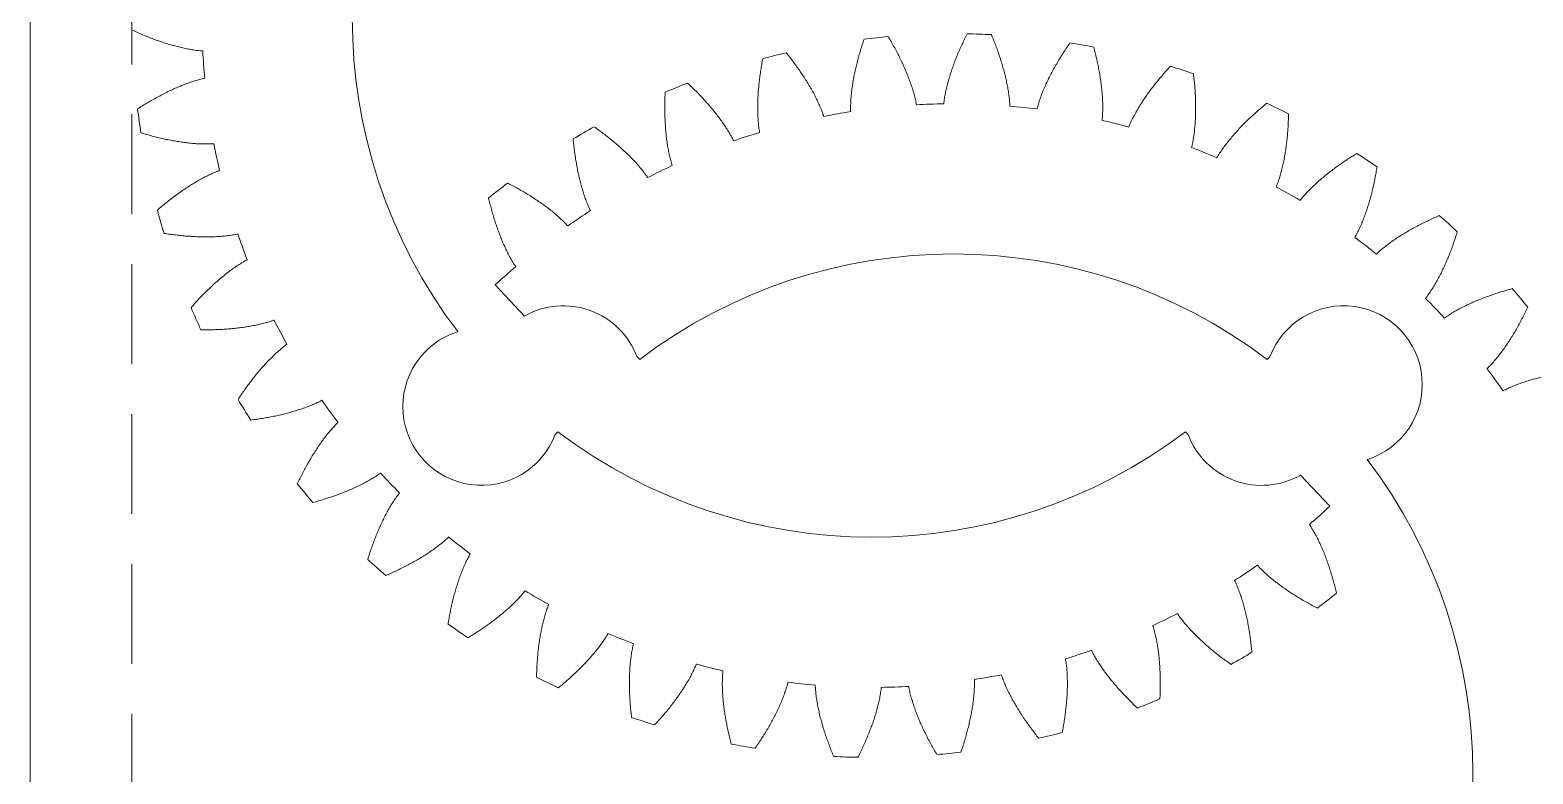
# Model space of a CAD drawing. Header units: millimetres. Extents: x 25 to 635, y 25 to 330.
# Drawn here: x 25.4 to 120.9, y 129.7 to 176.9 of the extents above; entities that cross this region are included whole.
import ezdxf

# ---------------------------------------------------------------- set-up
doc = ezdxf.new("R2010")
doc.units = ezdxf.units.MM
doc.header["$MEASUREMENT"] = 0
doc.linetypes.add('HIDDEN', pattern=[0.375, 0.25, -0.125])
for name, color, linetype, lineweight in [('Bounding Box', 7, 'Continuous', 0), ('Safe Area', 7, 'HIDDEN', 0), ('Single Set', 7, 'Continuous', 0)]:
    doc.layers.add(name, color=color, linetype=linetype, lineweight=lineweight)

msp = doc.modelspace()

# ---------------------------------------------------------------- linework, layer by layer
at = {"layer": 'Bounding Box'}
msp.add_lwpolyline([(25.4, 25.4), (635, 25.4), (635, 330.2), (25.4, 330.2)], close=True, dxfattribs=at)
at = {"layer": 'Safe Area', "ltscale": 25.4}
msp.add_lwpolyline([(628.775, 31.875), (628.775, 323.975), (31.875, 323.975), (31.875, 31.875)], close=True, dxfattribs=at)
at = {"layer": 'Single Set', "color": 1}
for p, q in [((54.962, 160.73), (56.816, 158.755)), ((52.568, 157.757), (52.576, 157.765)), ((63.96, 156.178), (64.14, 155.998)), ((104.01, 155.998), (104.19, 156.178)), ((58.94, 151.401), (58.76, 151.221)), ((98.99, 151.221), (98.81, 151.401)), ((110.382, 149.643), (110.374, 149.634)), ((107.988, 146.67), (106.134, 148.645))]:
    msp.add_line(p, q, dxfattribs=at)
for centre, radius, start, end in [((78.875, 177.7), 33, 142.83748, 217.16252), ((84.075, 129.7), 47, 87.0628, 88.9372), ((84.075, 129.7), 47, 95.0628, 96.9372), ((84.075, 129.7), 47, 79.0628, 80.9372), ((78.875, 177.7), 42.549, 182.82626, 185.17374), ((84.075, 129.7), 47, 103.0628, 104.9372), ((84.075, 129.7), 47, 71.0628, 72.9372), ((84.075, 129.7), 47, 111.0628, 112.9372), ((78.875, 177.7), 47, 187.0628, 188.9372), ((84.075, 129.7), 42.549, 90.82626, 93.17374), ((84.075, 129.7), 42.549, 82.82626, 85.17374), ((84.075, 129.7), 47, 63.0628, 64.9372), ((84.075, 129.7), 42.549, 98.82626, 101.17374), ((84.075, 129.7), 42.549, 74.82626, 77.17374), ((84.075, 129.7), 47, 119.0628, 120.9372), ((84.075, 129.7), 42.549, 106.82626, 109.17374), ((78.875, 177.7), 42.549, 190.82626, 193.17374), ((84.075, 129.7), 42.549, 66.82626, 69.17374), ((84.075, 129.7), 47, 55.0628, 56.9372), ((84.075, 129.7), 42.549, 114.82626, 117.17374), ((84.075, 129.7), 47, 127.0628, 128.9372), ((84.075, 129.7), 42.549, 58.82626, 61.17374), ((78.875, 177.7), 47, 195.0628, 196.9372), ((84.075, 129.7), 42.549, 122.82626, 125.17374), ((84.075, 129.7), 47, 47.0628, 48.9372), ((78.875, 177.7), 42.549, 198.82626, 201.17374), ((84.075, 129.7), 42.549, 50.82626, 53.17374), ((84.075, 129.7), 33, 52.83748, 127.16252), ((84.075, 129.7), 42.549, 130.82626, 133.17374), ((84.075, 129.7), 47, 39.0628, 40.9372), ((84.075, 129.7), 42.549, 42.82626, 45.17374), ((78.875, 177.7), 47, 203.0628, 204.9372), ((59.285, 154.407), 5, 20.74948, 119.59192), ((108.865, 154.407), 5, 287.65312, 159.25052), ((78.875, 177.7), 42.549, 206.82626, 209.17374), ((54.085, 152.993), 5, 107.65312, 339.25052), ((84.075, 129.7), 42.549, 34.82626, 37.17374), ((78.875, 177.7), 47, 211.0628, 212.9372), ((78.875, 177.7), 42.549, 214.82626, 217.17374), ((78.875, 177.7), 33, 232.83748, 307.16252), ((103.665, 152.993), 5, 200.74948, 299.59192), ((84.075, 129.7), 33, 322.83748, 37.16252), ((78.875, 177.7), 47, 219.0628, 220.9372), ((78.875, 177.7), 42.549, 222.82626, 225.17374), ((78.875, 177.7), 42.549, 310.82626, 313.17374), ((78.875, 177.7), 42.549, 230.82626, 233.17374), ((78.875, 177.7), 47, 227.0628, 228.9372), ((78.875, 177.7), 42.549, 302.82626, 305.17374), ((78.875, 177.7), 42.549, 238.82626, 241.17374), ((78.875, 177.7), 47, 307.0628, 308.9372), ((78.875, 177.7), 42.549, 294.82626, 297.17374), ((78.875, 177.7), 47, 235.0628, 236.9372), ((78.875, 177.7), 42.549, 246.82626, 249.17374), ((78.875, 177.7), 42.549, 254.82626, 257.17374), ((78.875, 177.7), 42.549, 286.82626, 289.17374), ((78.875, 177.7), 47, 299.0628, 300.9372), ((78.875, 177.7), 47, 243.0628, 244.9372), ((78.875, 177.7), 42.549, 278.82626, 281.17374), ((78.875, 177.7), 42.549, 262.82626, 265.17374), ((78.875, 177.7), 42.549, 270.82626, 273.17374), ((78.875, 177.7), 47, 291.0628, 292.9372), ((78.875, 177.7), 47, 251.0628, 252.9372), ((78.875, 177.7), 47, 283.0628, 284.9372), ((78.875, 177.7), 47, 259.0628, 260.9372), ((78.875, 177.7), 47, 275.0628, 276.9372), ((78.875, 177.7), 47, 267.0628, 268.9372)]:
    msp.add_arc(centre, radius, start, end, dxfattribs=at)
for points, knots in [([(31.881, 176.931), (31.994, 176.879), (32.219, 176.776), (32.559, 176.63), (32.9, 176.491), (33.24, 176.359), (33.581, 176.236), (33.922, 176.122), (34.262, 176.016), (34.603, 175.919), (34.944, 175.832), (35.284, 175.756), (35.624, 175.691), (35.964, 175.64), (36.215, 175.611), (36.353, 175.603), (36.378, 175.602)], [0, 0, 0, 0, 0.037289, 0.0743099, 0.1110627, 0.1475473, 0.1837637, 0.219712, 0.2553921, 0.290804, 0.3259477, 0.360823, 0.3954298, 0.4297679, 0.4638364, 0.471245, 0.471245, 0.471245, 0.471245]), ([(84.947, 176.692), (84.891, 176.581), (84.78, 176.359), (84.622, 176.025), (84.471, 175.689), (84.328, 175.354), (84.193, 175.018), (84.067, 174.681), (83.949, 174.344), (83.841, 174.007), (83.742, 173.67), (83.654, 173.332), (83.577, 172.995), (83.514, 172.657), (83.476, 172.407), (83.464, 172.269), (83.461, 172.245)], [0, 0, 0, 0, 0.037289, 0.0743099, 0.1110627, 0.1475473, 0.1837637, 0.219712, 0.2553921, 0.290804, 0.3259477, 0.360823, 0.3954298, 0.4297679, 0.4638364, 0.471245, 0.471245, 0.471245, 0.471245]), ([(78.398, 176.356), (78.359, 176.238), (78.279, 176.003), (78.169, 175.65), (78.067, 175.297), (77.972, 174.945), (77.885, 174.593), (77.807, 174.242), (77.737, 173.892), (77.676, 173.543), (77.626, 173.195), (77.585, 172.849), (77.556, 172.504), (77.541, 172.161), (77.538, 171.908), (77.545, 171.77), (77.546, 171.745)], [0, 0, 0, 0, 0.037289, 0.0743099, 0.1110627, 0.1475473, 0.1837637, 0.219712, 0.2553921, 0.290804, 0.3259477, 0.360823, 0.3954298, 0.4297679, 0.4638364, 0.471245, 0.471245, 0.471245, 0.471245]), ([(81.719, 172.184), (81.715, 172.208), (81.694, 172.345), (81.638, 172.592), (81.552, 172.924), (81.452, 173.255), (81.34, 173.586), (81.218, 173.915), (81.086, 174.244), (80.946, 174.572), (80.796, 174.899), (80.638, 175.225), (80.472, 175.55), (80.298, 175.874), (80.117, 176.196), (79.991, 176.41), (79.927, 176.517)], [0, 0, 0, 0, 0.0074086, 0.041477, 0.0758152, 0.110422, 0.1452973, 0.180441, 0.2158529, 0.251533, 0.2874812, 0.3236977, 0.3601823, 0.3969351, 0.433956, 0.471245, 0.471245, 0.471245, 0.471245]), ([(87.655, 172.098), (87.654, 172.123), (87.652, 172.261), (87.631, 172.513), (87.592, 172.854), (87.539, 173.196), (87.475, 173.539), (87.4, 173.883), (87.315, 174.227), (87.221, 174.571), (87.118, 174.915), (87.007, 175.26), (86.888, 175.605), (86.761, 175.95), (86.627, 176.295), (86.531, 176.523), (86.483, 176.638)], [0, 0, 0, 0, 0.0074086, 0.041477, 0.0758152, 0.110422, 0.1452973, 0.180441, 0.2158529, 0.251533, 0.2874812, 0.3236977, 0.3601823, 0.3969351, 0.433956, 0.471245, 0.471245, 0.471245, 0.471245]), ([(91.478, 176.113), (91.408, 176.011), (91.267, 175.807), (91.064, 175.498), (90.868, 175.187), (90.679, 174.874), (90.499, 174.56), (90.327, 174.244), (90.163, 173.927), (90.009, 173.608), (89.864, 173.288), (89.73, 172.966), (89.607, 172.643), (89.498, 172.317), (89.425, 172.075), (89.394, 171.94), (89.388, 171.916)], [0, 0, 0, 0, 0.037289, 0.0743099, 0.1110627, 0.1475473, 0.1837637, 0.219712, 0.2553921, 0.290804, 0.3259477, 0.360823, 0.3954298, 0.4297679, 0.4638364, 0.471245, 0.471245, 0.471245, 0.471245]), ([(93.521, 171.187), (93.524, 171.212), (93.54, 171.349), (93.555, 171.602), (93.564, 171.945), (93.559, 172.291), (93.543, 172.64), (93.516, 172.99), (93.48, 173.342), (93.435, 173.696), (93.382, 174.052), (93.32, 174.409), (93.249, 174.767), (93.172, 175.126), (93.086, 175.486), (93.024, 175.726), (92.992, 175.846)], [0, 0, 0, 0, 0.0074086, 0.041477, 0.0758152, 0.110422, 0.1452973, 0.180441, 0.2158529, 0.251533, 0.2874812, 0.3236977, 0.3601823, 0.3969351, 0.433956, 0.471245, 0.471245, 0.471245, 0.471245]), ([(71.96, 175.112), (71.937, 174.99), (71.892, 174.746), (71.832, 174.381), (71.779, 174.017), (71.734, 173.655), (71.697, 173.295), (71.668, 172.936), (71.648, 172.58), (71.637, 172.226), (71.635, 171.874), (71.643, 171.526), (71.662, 171.18), (71.695, 170.838), (71.727, 170.587), (71.754, 170.452), (71.758, 170.427)], [0, 0, 0, 0, 0.037289, 0.0743099, 0.1110627, 0.1475473, 0.1837637, 0.219712, 0.2553921, 0.290804, 0.3259477, 0.360823, 0.3954298, 0.4297679, 0.4638364, 0.471245, 0.471245, 0.471245, 0.471245]), ([(75.83, 171.443), (75.822, 171.466), (75.782, 171.598), (75.693, 171.835), (75.561, 172.152), (75.415, 172.466), (75.259, 172.778), (75.092, 173.088), (74.916, 173.395), (74.731, 173.7), (74.537, 174.003), (74.336, 174.303), (74.126, 174.602), (73.909, 174.899), (73.684, 175.193), (73.53, 175.387), (73.452, 175.484)], [0, 0, 0, 0, 0.0074086, 0.041477, 0.0758152, 0.110422, 0.1452973, 0.180441, 0.2158529, 0.251533, 0.2874812, 0.3236977, 0.3601823, 0.3969351, 0.433956, 0.471245, 0.471245, 0.471245, 0.471245]), ([(36.499, 173.863), (36.475, 173.858), (36.339, 173.832), (36.094, 173.768), (35.765, 173.67), (35.438, 173.558), (35.111, 173.435), (34.786, 173.302), (34.462, 173.159), (34.139, 173.006), (33.818, 172.845), (33.498, 172.676), (33.179, 172.499), (32.861, 172.314), (32.545, 172.122), (32.336, 171.988), (32.232, 171.921)], [0, 0, 0, 0, 0.0074086, 0.041477, 0.0758152, 0.110422, 0.1452973, 0.180441, 0.2158529, 0.251533, 0.2874812, 0.3236977, 0.3601823, 0.3969351, 0.433956, 0.471245, 0.471245, 0.471245, 0.471245]), ([(97.866, 174.631), (97.781, 174.54), (97.614, 174.357), (97.369, 174.079), (97.132, 173.799), (96.902, 173.515), (96.68, 173.229), (96.465, 172.941), (96.259, 172.649), (96.062, 172.355), (95.874, 172.058), (95.697, 171.758), (95.53, 171.455), (95.376, 171.148), (95.271, 170.918), (95.221, 170.789), (95.212, 170.766)], [0, 0, 0, 0, 0.037289, 0.0743099, 0.1110627, 0.1475473, 0.1837637, 0.219712, 0.2553921, 0.290804, 0.3259477, 0.360823, 0.3954298, 0.4297679, 0.4638364, 0.471245, 0.471245, 0.471245, 0.471245]), ([(99.203, 169.469), (99.209, 169.493), (99.245, 169.626), (99.294, 169.875), (99.351, 170.213), (99.394, 170.557), (99.427, 170.904), (99.449, 171.255), (99.463, 171.609), (99.467, 171.965), (99.464, 172.325), (99.452, 172.687), (99.432, 173.051), (99.405, 173.418), (99.371, 173.787), (99.342, 174.033), (99.328, 174.156)], [0, 0, 0, 0, 0.0074086, 0.041477, 0.0758152, 0.110422, 0.1452973, 0.180441, 0.2158529, 0.251533, 0.2874812, 0.3236977, 0.3601823, 0.3969351, 0.433956, 0.471245, 0.471245, 0.471245, 0.471245]), ([(65.758, 172.984), (65.752, 172.86), (65.741, 172.612), (65.733, 172.242), (65.731, 171.874), (65.737, 171.51), (65.751, 171.148), (65.772, 170.789), (65.801, 170.433), (65.839, 170.081), (65.886, 169.733), (65.943, 169.389), (66.01, 169.049), (66.09, 168.715), (66.157, 168.471), (66.202, 168.34), (66.21, 168.317)], [0, 0, 0, 0, 0.037289, 0.0743099, 0.1110627, 0.1475473, 0.1837637, 0.219712, 0.2553921, 0.290804, 0.3259477, 0.360823, 0.3954298, 0.4297679, 0.4638364, 0.471245, 0.471245, 0.471245, 0.471245]), ([(70.1, 169.889), (70.09, 169.911), (70.031, 170.036), (69.91, 170.258), (69.735, 170.554), (69.548, 170.845), (69.35, 171.132), (69.141, 171.415), (68.924, 171.695), (68.698, 171.971), (68.464, 172.244), (68.223, 172.514), (67.974, 172.78), (67.717, 173.044), (67.454, 173.304), (67.274, 173.474), (67.184, 173.56)], [0, 0, 0, 0, 0.0074086, 0.041477, 0.0758152, 0.110422, 0.1452973, 0.180441, 0.2158529, 0.251533, 0.2874812, 0.3236977, 0.3601823, 0.3969351, 0.433956, 0.471245, 0.471245, 0.471245, 0.471245]), ([(103.985, 172.275), (103.889, 172.196), (103.697, 172.039), (103.416, 171.797), (103.142, 171.552), (102.875, 171.304), (102.615, 171.052), (102.363, 170.796), (102.118, 170.536), (101.882, 170.272), (101.655, 170.004), (101.437, 169.731), (101.229, 169.454), (101.035, 169.171), (100.898, 168.959), (100.831, 168.838), (100.819, 168.816)], [0, 0, 0, 0, 0.037289, 0.0743099, 0.1110627, 0.1475473, 0.1837637, 0.219712, 0.2553921, 0.290804, 0.3259477, 0.360823, 0.3954298, 0.4297679, 0.4638364, 0.471245, 0.471245, 0.471245, 0.471245]), ([(104.59, 166.977), (104.6, 166.999), (104.654, 167.127), (104.738, 167.365), (104.841, 167.693), (104.931, 168.027), (105.012, 168.366), (105.083, 168.711), (105.145, 169.059), (105.2, 169.412), (105.246, 169.768), (105.285, 170.129), (105.316, 170.492), (105.34, 170.859), (105.358, 171.229), (105.364, 171.476), (105.367, 171.601)], [0, 0, 0, 0, 0.0074086, 0.041477, 0.0758152, 0.110422, 0.1452973, 0.180441, 0.2158529, 0.251533, 0.2874812, 0.3236977, 0.3601823, 0.3969351, 0.433956, 0.471245, 0.471245, 0.471245, 0.471245]), ([(32.446, 170.398), (32.565, 170.363), (32.802, 170.292), (33.159, 170.194), (33.515, 170.104), (33.871, 170.021), (34.225, 169.947), (34.579, 169.881), (34.931, 169.823), (35.282, 169.775), (35.631, 169.737), (35.979, 169.708), (36.325, 169.691), (36.668, 169.688), (36.921, 169.694), (37.059, 169.706), (37.083, 169.708)], [0, 0, 0, 0, 0.037289, 0.0743099, 0.1110627, 0.1475473, 0.1837637, 0.219712, 0.2553921, 0.290804, 0.3259477, 0.360823, 0.3954298, 0.4297679, 0.4638364, 0.471245, 0.471245, 0.471245, 0.471245]), ([(59.912, 170.013), (59.924, 169.89), (59.947, 169.643), (59.99, 169.275), (60.04, 168.911), (60.097, 168.551), (60.16, 168.194), (60.232, 167.842), (60.31, 167.494), (60.397, 167.15), (60.492, 166.812), (60.596, 166.479), (60.71, 166.152), (60.835, 165.832), (60.935, 165.6), (60.998, 165.477), (61.009, 165.455)], [0, 0, 0, 0, 0.037289, 0.0743099, 0.1110627, 0.1475473, 0.1837637, 0.219712, 0.2553921, 0.290804, 0.3259477, 0.360823, 0.3954298, 0.4297679, 0.4638364, 0.471245, 0.471245, 0.471245, 0.471245]), ([(64.643, 167.553), (64.63, 167.573), (64.554, 167.689), (64.403, 167.892), (64.189, 168.161), (63.963, 168.423), (63.727, 168.679), (63.481, 168.931), (63.227, 169.178), (62.965, 169.42), (62.695, 169.658), (62.418, 169.891), (62.135, 170.12), (61.844, 170.345), (61.547, 170.567), (61.345, 170.71), (61.244, 170.782)], [0, 0, 0, 0, 0.0074086, 0.041477, 0.0758152, 0.110422, 0.1452973, 0.180441, 0.2158529, 0.251533, 0.2874812, 0.3236977, 0.3601823, 0.3969351, 0.433956, 0.471245, 0.471245, 0.471245, 0.471245]), ([(109.716, 169.089), (109.61, 169.025), (109.399, 168.896), (109.087, 168.696), (108.781, 168.491), (108.482, 168.282), (108.19, 168.069), (107.904, 167.85), (107.626, 167.627), (107.355, 167.399), (107.093, 167.165), (106.839, 166.925), (106.595, 166.68), (106.363, 166.427), (106.198, 166.235), (106.115, 166.125), (106.1, 166.105)], [0, 0, 0, 0, 0.037289, 0.0743099, 0.1110627, 0.1475473, 0.1837637, 0.219712, 0.2553921, 0.290804, 0.3259477, 0.360823, 0.3954298, 0.4297679, 0.4638364, 0.471245, 0.471245, 0.471245, 0.471245]), ([(109.579, 163.759), (109.591, 163.78), (109.662, 163.898), (109.779, 164.123), (109.926, 164.433), (110.062, 164.752), (110.189, 165.076), (110.308, 165.407), (110.418, 165.744), (110.521, 166.085), (110.616, 166.432), (110.705, 166.783), (110.787, 167.139), (110.862, 167.499), (110.93, 167.863), (110.971, 168.107), (110.991, 168.23)], [0, 0, 0, 0, 0.0074086, 0.041477, 0.0758152, 0.110422, 0.1452973, 0.180441, 0.2158529, 0.251533, 0.2874812, 0.3236977, 0.3601823, 0.3969351, 0.433956, 0.471245, 0.471245, 0.471245, 0.471245]), ([(37.446, 168.003), (37.422, 167.995), (37.291, 167.95), (37.058, 167.852), (36.746, 167.709), (36.437, 167.553), (36.131, 167.386), (35.827, 167.209), (35.526, 167.022), (35.228, 166.826), (34.932, 166.622), (34.639, 166.41), (34.347, 166.19), (34.059, 165.962), (33.772, 165.728), (33.584, 165.567), (33.49, 165.486)], [0, 0, 0, 0, 0.0074086, 0.041477, 0.0758152, 0.110422, 0.1452973, 0.180441, 0.2158529, 0.251533, 0.2874812, 0.3236977, 0.3601823, 0.3969351, 0.433956, 0.471245, 0.471245, 0.471245, 0.471245]), ([(59.564, 164.48), (59.548, 164.499), (59.457, 164.603), (59.279, 164.783), (59.03, 165.019), (58.769, 165.247), (58.5, 165.468), (58.222, 165.683), (57.936, 165.892), (57.642, 166.095), (57.342, 166.293), (57.036, 166.486), (56.723, 166.673), (56.404, 166.856), (56.079, 167.034), (55.859, 167.148), (55.749, 167.205)], [0, 0, 0, 0, 0.0074086, 0.041477, 0.0758152, 0.110422, 0.1452973, 0.180441, 0.2158529, 0.251533, 0.2874812, 0.3236977, 0.3601823, 0.3969351, 0.433956, 0.471245, 0.471245, 0.471245, 0.471245]), ([(54.537, 166.258), (54.566, 166.137), (54.623, 165.896), (54.717, 165.538), (54.817, 165.184), (54.923, 164.835), (55.036, 164.491), (55.155, 164.152), (55.282, 163.818), (55.415, 163.49), (55.557, 163.169), (55.706, 162.853), (55.864, 162.545), (56.033, 162.246), (56.164, 162.03), (56.244, 161.917), (56.258, 161.897)], [0, 0, 0, 0, 0.037289, 0.0743099, 0.1110627, 0.1475473, 0.1837637, 0.219712, 0.2553921, 0.290804, 0.3259477, 0.360823, 0.3954298, 0.4297679, 0.4638364, 0.471245, 0.471245, 0.471245, 0.471245]), ([(114.949, 165.137), (114.834, 165.088), (114.607, 164.99), (114.271, 164.835), (113.94, 164.675), (113.614, 164.51), (113.295, 164.339), (112.982, 164.163), (112.675, 163.98), (112.375, 163.792), (112.083, 163.597), (111.799, 163.395), (111.523, 163.186), (111.257, 162.968), (111.067, 162.801), (110.97, 162.703), (110.952, 162.685)], [0, 0, 0, 0, 0.037289, 0.0743099, 0.1110627, 0.1475473, 0.1837637, 0.219712, 0.2553921, 0.290804, 0.3259477, 0.360823, 0.3954298, 0.4297679, 0.4638364, 0.471245, 0.471245, 0.471245, 0.471245]), ([(33.914, 164.008), (34.037, 163.989), (34.281, 163.952), (34.649, 163.905), (35.014, 163.865), (35.377, 163.833), (35.739, 163.808), (36.098, 163.792), (36.455, 163.784), (36.809, 163.785), (37.16, 163.796), (37.508, 163.816), (37.853, 163.847), (38.194, 163.892), (38.443, 163.933), (38.578, 163.964), (38.602, 163.969)], [0, 0, 0, 0, 0.037289, 0.0743099, 0.1110627, 0.1475473, 0.1837637, 0.219712, 0.2553921, 0.290804, 0.3259477, 0.360823, 0.3954298, 0.4297679, 0.4638364, 0.471245, 0.471245, 0.471245, 0.471245]), ([(114.07, 159.878), (114.086, 159.897), (114.173, 160.005), (114.319, 160.211), (114.508, 160.497), (114.688, 160.794), (114.859, 161.098), (115.022, 161.409), (115.178, 161.727), (115.327, 162.051), (115.47, 162.381), (115.607, 162.716), (115.737, 163.057), (115.861, 163.403), (115.98, 163.754), (116.054, 163.99), (116.091, 164.109)], [0, 0, 0, 0, 0.0074086, 0.041477, 0.0758152, 0.110422, 0.1452973, 0.180441, 0.2158529, 0.251533, 0.2874812, 0.3236977, 0.3601823, 0.3969351, 0.433956, 0.471245, 0.471245, 0.471245, 0.471245]), ([(39.198, 162.331), (39.176, 162.32), (39.053, 162.257), (38.836, 162.128), (38.546, 161.943), (38.262, 161.746), (37.982, 161.537), (37.706, 161.32), (37.434, 161.093), (37.166, 160.857), (36.901, 160.614), (36.64, 160.363), (36.383, 160.105), (36.128, 159.839), (35.877, 159.567), (35.714, 159.381), (35.631, 159.288)], [0, 0, 0, 0, 0.0074086, 0.041477, 0.0758152, 0.110422, 0.1452973, 0.180441, 0.2158529, 0.251533, 0.2874812, 0.3236977, 0.3601823, 0.3969351, 0.433956, 0.471245, 0.471245, 0.471245, 0.471245]), ([(119.58, 160.496), (119.46, 160.463), (119.221, 160.397), (118.867, 160.291), (118.517, 160.179), (118.172, 160.06), (117.832, 159.936), (117.497, 159.804), (117.168, 159.666), (116.845, 159.521), (116.528, 159.369), (116.218, 159.209), (115.916, 159.04), (115.623, 158.861), (115.412, 158.722), (115.301, 158.639), (115.281, 158.624)], [0, 0, 0, 0, 0.037289, 0.0743099, 0.1110627, 0.1475473, 0.1837637, 0.219712, 0.2553921, 0.290804, 0.3259477, 0.360823, 0.3954298, 0.4297679, 0.4638364, 0.471245, 0.471245, 0.471245, 0.471245]), ([(117.978, 155.41), (117.997, 155.426), (118.098, 155.521), (118.271, 155.705), (118.498, 155.962), (118.717, 156.231), (118.929, 156.508), (119.134, 156.793), (119.333, 157.086), (119.526, 157.386), (119.713, 157.693), (119.895, 158.007), (120.071, 158.326), (120.243, 158.651), (120.409, 158.982), (120.515, 159.206), (120.568, 159.318)], [0, 0, 0, 0, 0.0074086, 0.041477, 0.0758152, 0.110422, 0.1452973, 0.180441, 0.2158529, 0.251533, 0.2874812, 0.3236977, 0.3601823, 0.3969351, 0.433956, 0.471245, 0.471245, 0.471245, 0.471245]), ([(36.257, 157.884), (36.381, 157.882), (36.629, 157.879), (36.999, 157.884), (37.366, 157.895), (37.731, 157.914), (38.092, 157.94), (38.45, 157.974), (38.804, 158.016), (39.155, 158.066), (39.501, 158.125), (39.843, 158.194), (40.18, 158.273), (40.511, 158.364), (40.753, 158.44), (40.882, 158.489), (40.905, 158.498)], [0, 0, 0, 0, 0.037289, 0.0743099, 0.1110627, 0.1475473, 0.1837637, 0.219712, 0.2553921, 0.290804, 0.3259477, 0.360823, 0.3954298, 0.4297679, 0.4638364, 0.471245, 0.471245, 0.471245, 0.471245]), ([(41.723, 156.959), (41.703, 156.945), (41.59, 156.865), (41.392, 156.707), (41.132, 156.484), (40.878, 156.249), (40.629, 156.004), (40.387, 155.749), (40.149, 155.487), (39.916, 155.217), (39.688, 154.939), (39.464, 154.654), (39.245, 154.362), (39.03, 154.064), (38.819, 153.76), (38.683, 153.553), (38.615, 153.449)], [0, 0, 0, 0, 0.0074086, 0.041477, 0.0758152, 0.110422, 0.1452973, 0.180441, 0.2158529, 0.251533, 0.2874812, 0.3236977, 0.3601823, 0.3969351, 0.433956, 0.471245, 0.471245, 0.471245, 0.471245]), ([(123.521, 155.255), (123.397, 155.239), (123.152, 155.207), (122.786, 155.151), (122.423, 155.089), (122.065, 155.019), (121.711, 154.943), (121.361, 154.86), (121.016, 154.769), (120.676, 154.67), (120.341, 154.564), (120.012, 154.448), (119.689, 154.323), (119.374, 154.186), (119.146, 154.078), (119.025, 154.011), (119.003, 153.999)], [0, 0, 0, 0, 0.037289, 0.0743099, 0.1110627, 0.1475473, 0.1837637, 0.219712, 0.2553921, 0.290804, 0.3259477, 0.360823, 0.3954298, 0.4297679, 0.4638364, 0.471245, 0.471245, 0.471245, 0.471245]), ([(39.429, 152.145), (39.553, 152.161), (39.798, 152.193), (40.164, 152.249), (40.527, 152.311), (40.885, 152.38), (41.239, 152.456), (41.589, 152.54), (41.934, 152.631), (42.274, 152.729), (42.609, 152.836), (42.938, 152.952), (43.261, 153.077), (43.576, 153.213), (43.804, 153.322), (43.925, 153.389), (43.947, 153.4)], [0, 0, 0, 0, 0.037289, 0.0743099, 0.1110627, 0.1475473, 0.1837637, 0.219712, 0.2553921, 0.290804, 0.3259477, 0.360823, 0.3954298, 0.4297679, 0.4638364, 0.471245, 0.471245, 0.471245, 0.471245]), ([(44.972, 151.99), (44.953, 151.973), (44.852, 151.879), (44.679, 151.695), (44.452, 151.438), (44.233, 151.169), (44.021, 150.892), (43.816, 150.607), (43.617, 150.313), (43.424, 150.013), (43.237, 149.707), (43.055, 149.393), (42.879, 149.074), (42.707, 148.749), (42.541, 148.418), (42.435, 148.194), (42.382, 148.082)], [0, 0, 0, 0, 0.0074086, 0.041477, 0.0758152, 0.110422, 0.1452973, 0.180441, 0.2158529, 0.251533, 0.2874812, 0.3236977, 0.3601823, 0.3969351, 0.433956, 0.471245, 0.471245, 0.471245, 0.471245]), ([(43.37, 146.904), (43.49, 146.937), (43.729, 147.003), (44.083, 147.109), (44.433, 147.221), (44.778, 147.34), (45.118, 147.464), (45.453, 147.595), (45.782, 147.733), (46.105, 147.878), (46.422, 148.031), (46.732, 148.191), (47.034, 148.36), (47.327, 148.539), (47.538, 148.678), (47.649, 148.761), (47.669, 148.776)], [0, 0, 0, 0, 0.037289, 0.0743099, 0.1110627, 0.1475473, 0.1837637, 0.219712, 0.2553921, 0.290804, 0.3259477, 0.360823, 0.3954298, 0.4297679, 0.4638364, 0.471245, 0.471245, 0.471245, 0.471245]), ([(48.88, 147.522), (48.864, 147.503), (48.777, 147.395), (48.631, 147.189), (48.442, 146.902), (48.262, 146.606), (48.091, 146.302), (47.928, 145.991), (47.772, 145.673), (47.622, 145.349), (47.48, 145.019), (47.343, 144.684), (47.213, 144.343), (47.089, 143.997), (46.97, 143.646), (46.896, 143.41), (46.859, 143.291)], [0, 0, 0, 0, 0.0074086, 0.041477, 0.0758152, 0.110422, 0.1452973, 0.180441, 0.2158529, 0.251533, 0.2874812, 0.3236977, 0.3601823, 0.3969351, 0.433956, 0.471245, 0.471245, 0.471245, 0.471245]), ([(108.413, 141.142), (108.384, 141.263), (108.327, 141.504), (108.233, 141.862), (108.133, 142.215), (108.027, 142.564), (107.914, 142.909), (107.795, 143.248), (107.668, 143.581), (107.535, 143.909), (107.393, 144.231), (107.244, 144.546), (107.086, 144.854), (106.917, 145.153), (106.786, 145.37), (106.706, 145.483), (106.692, 145.503)], [0, 0, 0, 0, 0.037289, 0.0743099, 0.1110627, 0.1475473, 0.1837637, 0.219712, 0.2553921, 0.290804, 0.3259477, 0.360823, 0.3954298, 0.4297679, 0.4638364, 0.471245, 0.471245, 0.471245, 0.471245]), ([(48.001, 142.262), (48.115, 142.312), (48.343, 142.41), (48.679, 142.565), (49.01, 142.724), (49.336, 142.89), (49.655, 143.06), (49.968, 143.237), (50.275, 143.419), (50.575, 143.608), (50.867, 143.803), (51.151, 144.005), (51.427, 144.214), (51.693, 144.432), (51.882, 144.599), (51.98, 144.697), (51.998, 144.714)], [0, 0, 0, 0, 0.037289, 0.0743099, 0.1110627, 0.1475473, 0.1837637, 0.219712, 0.2553921, 0.290804, 0.3259477, 0.360823, 0.3954298, 0.4297679, 0.4638364, 0.471245, 0.471245, 0.471245, 0.471245]), ([(53.371, 143.641), (53.359, 143.62), (53.288, 143.501), (53.171, 143.277), (53.024, 142.967), (52.888, 142.648), (52.761, 142.323), (52.642, 141.993), (52.532, 141.656), (52.429, 141.314), (52.333, 140.968), (52.245, 140.617), (52.163, 140.261), (52.088, 139.901), (52.02, 139.537), (51.979, 139.293), (51.959, 139.17)], [0, 0, 0, 0, 0.0074086, 0.041477, 0.0758152, 0.110422, 0.1452973, 0.180441, 0.2158529, 0.251533, 0.2874812, 0.3236977, 0.3601823, 0.3969351, 0.433956, 0.471245, 0.471245, 0.471245, 0.471245]), ([(103.386, 142.92), (103.402, 142.901), (103.493, 142.797), (103.671, 142.617), (103.92, 142.381), (104.181, 142.153), (104.45, 141.932), (104.728, 141.717), (105.014, 141.508), (105.307, 141.305), (105.608, 141.107), (105.914, 140.914), (106.227, 140.726), (106.546, 140.544), (106.871, 140.366), (107.091, 140.252), (107.201, 140.195)], [0, 0, 0, 0, 0.0074086, 0.041477, 0.0758152, 0.110422, 0.1452973, 0.180441, 0.2158529, 0.251533, 0.2874812, 0.3236977, 0.3601823, 0.3969351, 0.433956, 0.471245, 0.471245, 0.471245, 0.471245]), ([(103.038, 137.387), (103.026, 137.51), (103.003, 137.757), (102.96, 138.125), (102.91, 138.489), (102.853, 138.849), (102.79, 139.206), (102.718, 139.558), (102.64, 139.906), (102.553, 140.25), (102.458, 140.588), (102.354, 140.921), (102.24, 141.248), (102.115, 141.568), (102.015, 141.8), (101.952, 141.923), (101.941, 141.945)], [0, 0, 0, 0, 0.037289, 0.0743099, 0.1110627, 0.1475473, 0.1837637, 0.219712, 0.2553921, 0.290804, 0.3259477, 0.360823, 0.3954298, 0.4297679, 0.4638364, 0.471245, 0.471245, 0.471245, 0.471245]), ([(53.234, 138.31), (53.34, 138.375), (53.551, 138.504), (53.863, 138.704), (54.169, 138.908), (54.468, 139.117), (54.76, 139.331), (55.046, 139.549), (55.324, 139.773), (55.595, 140.001), (55.857, 140.235), (56.111, 140.474), (56.355, 140.72), (56.587, 140.973), (56.752, 141.165), (56.835, 141.275), (56.85, 141.295)], [0, 0, 0, 0, 0.037289, 0.0743099, 0.1110627, 0.1475473, 0.1837637, 0.219712, 0.2553921, 0.290804, 0.3259477, 0.360823, 0.3954298, 0.4297679, 0.4638364, 0.471245, 0.471245, 0.471245, 0.471245]), ([(58.36, 140.423), (58.35, 140.4), (58.296, 140.273), (58.212, 140.034), (58.109, 139.707), (58.019, 139.373), (57.938, 139.033), (57.867, 138.689), (57.805, 138.341), (57.75, 137.988), (57.704, 137.631), (57.665, 137.271), (57.634, 136.908), (57.61, 136.541), (57.592, 136.171), (57.586, 135.923), (57.583, 135.799)], [0, 0, 0, 0, 0.0074086, 0.041477, 0.0758152, 0.110422, 0.1452973, 0.180441, 0.2158529, 0.251533, 0.2874812, 0.3236977, 0.3601823, 0.3969351, 0.433956, 0.471245, 0.471245, 0.471245, 0.471245]), ([(98.307, 139.847), (98.32, 139.826), (98.396, 139.71), (98.547, 139.508), (98.761, 139.239), (98.987, 138.977), (99.223, 138.721), (99.469, 138.469), (99.723, 138.222), (99.985, 137.98), (100.255, 137.742), (100.531, 137.509), (100.815, 137.279), (101.106, 137.054), (101.403, 136.833), (101.605, 136.69), (101.706, 136.618)], [0, 0, 0, 0, 0.0074086, 0.041477, 0.0758152, 0.110422, 0.1452973, 0.180441, 0.2158529, 0.251533, 0.2874812, 0.3236977, 0.3601823, 0.3969351, 0.433956, 0.471245, 0.471245, 0.471245, 0.471245]), ([(58.965, 135.125), (59.061, 135.204), (59.253, 135.361), (59.534, 135.603), (59.808, 135.847), (60.075, 136.096), (60.335, 136.348), (60.587, 136.604), (60.832, 136.864), (61.068, 137.128), (61.295, 137.396), (61.513, 137.668), (61.721, 137.946), (61.915, 138.228), (62.052, 138.441), (62.119, 138.562), (62.131, 138.584)], [0, 0, 0, 0, 0.037289, 0.0743099, 0.1110627, 0.1475473, 0.1837637, 0.219712, 0.2553921, 0.290804, 0.3259477, 0.360823, 0.3954298, 0.4297679, 0.4638364, 0.471245, 0.471245, 0.471245, 0.471245]), ([(97.192, 134.416), (97.198, 134.54), (97.209, 134.788), (97.217, 135.158), (97.219, 135.525), (97.213, 135.89), (97.199, 136.252), (97.178, 136.611), (97.149, 136.967), (97.111, 137.319), (97.063, 137.667), (97.007, 138.011), (96.94, 138.351), (96.86, 138.685), (96.793, 138.929), (96.748, 139.06), (96.74, 139.083)], [0, 0, 0, 0, 0.037289, 0.0743099, 0.1110627, 0.1475473, 0.1837637, 0.219712, 0.2553921, 0.290804, 0.3259477, 0.360823, 0.3954298, 0.4297679, 0.4638364, 0.471245, 0.471245, 0.471245, 0.471245]), ([(63.747, 137.931), (63.741, 137.907), (63.705, 137.773), (63.655, 137.525), (63.599, 137.187), (63.556, 136.843), (63.523, 136.496), (63.501, 136.145), (63.487, 135.791), (63.483, 135.434), (63.486, 135.075), (63.498, 134.713), (63.518, 134.349), (63.545, 133.982), (63.579, 133.613), (63.608, 133.367), (63.622, 133.244)], [0, 0, 0, 0, 0.0074086, 0.041477, 0.0758152, 0.110422, 0.1452973, 0.180441, 0.2158529, 0.251533, 0.2874812, 0.3236977, 0.3601823, 0.3969351, 0.433956, 0.471245, 0.471245, 0.471245, 0.471245]), ([(65.084, 132.769), (65.168, 132.86), (65.336, 133.042), (65.581, 133.321), (65.818, 133.601), (66.048, 133.884), (66.27, 134.17), (66.485, 134.459), (66.691, 134.75), (66.888, 135.045), (67.076, 135.342), (67.253, 135.642), (67.42, 135.945), (67.574, 136.252), (67.679, 136.482), (67.729, 136.611), (67.738, 136.634)], [0, 0, 0, 0, 0.037289, 0.0743099, 0.1110627, 0.1475473, 0.1837637, 0.219712, 0.2553921, 0.290804, 0.3259477, 0.360823, 0.3954298, 0.4297679, 0.4638364, 0.471245, 0.471245, 0.471245, 0.471245]), ([(90.99, 132.288), (91.013, 132.41), (91.058, 132.654), (91.118, 133.019), (91.171, 133.383), (91.216, 133.745), (91.253, 134.105), (91.281, 134.464), (91.302, 134.82), (91.313, 135.174), (91.315, 135.525), (91.307, 135.874), (91.288, 136.22), (91.255, 136.561), (91.223, 136.812), (91.196, 136.948), (91.192, 136.972)], [0, 0, 0, 0, 0.037289, 0.0743099, 0.1110627, 0.1475473, 0.1837637, 0.219712, 0.2553921, 0.290804, 0.3259477, 0.360823, 0.3954298, 0.4297679, 0.4638364, 0.471245, 0.471245, 0.471245, 0.471245]), ([(92.85, 137.511), (92.86, 137.489), (92.919, 137.363), (93.04, 137.141), (93.214, 136.846), (93.402, 136.555), (93.6, 136.268), (93.809, 135.985), (94.026, 135.705), (94.252, 135.429), (94.486, 135.156), (94.727, 134.886), (94.976, 134.619), (95.233, 134.356), (95.496, 134.096), (95.676, 133.925), (95.766, 133.84)], [0, 0, 0, 0, 0.0074086, 0.041477, 0.0758152, 0.110422, 0.1452973, 0.180441, 0.2158529, 0.251533, 0.2874812, 0.3236977, 0.3601823, 0.3969351, 0.433956, 0.471245, 0.471245, 0.471245, 0.471245]), ([(69.429, 136.212), (69.426, 136.188), (69.41, 136.051), (69.395, 135.798), (69.386, 135.455), (69.391, 135.109), (69.407, 134.76), (69.434, 134.41), (69.47, 134.057), (69.515, 133.703), (69.568, 133.348), (69.63, 132.991), (69.7, 132.633), (69.778, 132.274), (69.864, 131.914), (69.926, 131.674), (69.958, 131.554)], [0, 0, 0, 0, 0.0074086, 0.041477, 0.0758152, 0.110422, 0.1452973, 0.180441, 0.2158529, 0.251533, 0.2874812, 0.3236977, 0.3601823, 0.3969351, 0.433956, 0.471245, 0.471245, 0.471245, 0.471245]), ([(84.552, 131.044), (84.591, 131.162), (84.671, 131.396), (84.781, 131.75), (84.883, 132.103), (84.978, 132.455), (85.065, 132.807), (85.143, 133.158), (85.213, 133.508), (85.274, 133.857), (85.324, 134.204), (85.365, 134.551), (85.394, 134.896), (85.409, 135.239), (85.412, 135.492), (85.405, 135.63), (85.404, 135.655)], [0, 0, 0, 0, 0.037289, 0.0743099, 0.1110627, 0.1475473, 0.1837637, 0.219712, 0.2553921, 0.290804, 0.3259477, 0.360823, 0.3954298, 0.4297679, 0.4638364, 0.471245, 0.471245, 0.471245, 0.471245]), ([(87.12, 135.957), (87.128, 135.934), (87.168, 135.801), (87.257, 135.565), (87.389, 135.248), (87.535, 134.934), (87.691, 134.622), (87.858, 134.312), (88.034, 134.005), (88.219, 133.7), (88.413, 133.397), (88.614, 133.096), (88.824, 132.798), (89.041, 132.501), (89.266, 132.207), (89.42, 132.013), (89.498, 131.916)], [0, 0, 0, 0, 0.0074086, 0.041477, 0.0758152, 0.110422, 0.1452973, 0.180441, 0.2158529, 0.251533, 0.2874812, 0.3236977, 0.3601823, 0.3969351, 0.433956, 0.471245, 0.471245, 0.471245, 0.471245]), ([(71.472, 131.287), (71.542, 131.389), (71.683, 131.593), (71.886, 131.902), (72.082, 132.213), (72.271, 132.526), (72.451, 132.84), (72.623, 133.155), (72.787, 133.473), (72.941, 133.791), (73.086, 134.112), (73.22, 134.434), (73.343, 134.757), (73.452, 135.083), (73.525, 135.325), (73.556, 135.46), (73.562, 135.484)], [0, 0, 0, 0, 0.037289, 0.0743099, 0.1110627, 0.1475473, 0.1837637, 0.219712, 0.2553921, 0.290804, 0.3259477, 0.360823, 0.3954298, 0.4297679, 0.4638364, 0.471245, 0.471245, 0.471245, 0.471245]), ([(75.295, 135.302), (75.296, 135.277), (75.298, 135.139), (75.319, 134.887), (75.358, 134.545), (75.411, 134.203), (75.475, 133.861), (75.55, 133.517), (75.635, 133.173), (75.729, 132.829), (75.832, 132.484), (75.943, 132.14), (76.062, 131.795), (76.189, 131.45), (76.323, 131.105), (76.419, 130.876), (76.467, 130.762)], [0, 0, 0, 0, 0.0074086, 0.041477, 0.0758152, 0.110422, 0.1452973, 0.180441, 0.2158529, 0.251533, 0.2874812, 0.3236977, 0.3601823, 0.3969351, 0.433956, 0.471245, 0.471245, 0.471245, 0.471245]), ([(78.003, 130.708), (78.059, 130.819), (78.17, 131.04), (78.328, 131.375), (78.479, 131.71), (78.622, 132.046), (78.757, 132.382), (78.883, 132.719), (79.001, 133.056), (79.109, 133.393), (79.208, 133.73), (79.296, 134.068), (79.373, 134.405), (79.436, 134.743), (79.474, 134.993), (79.486, 135.131), (79.489, 135.155)], [0, 0, 0, 0, 0.037289, 0.0743099, 0.1110627, 0.1475473, 0.1837637, 0.219712, 0.2553921, 0.290804, 0.3259477, 0.360823, 0.3954298, 0.4297679, 0.4638364, 0.471245, 0.471245, 0.471245, 0.471245]), ([(81.231, 135.216), (81.235, 135.192), (81.256, 135.055), (81.312, 134.808), (81.398, 134.476), (81.498, 134.145), (81.61, 133.814), (81.732, 133.484), (81.864, 133.156), (82.004, 132.828), (82.154, 132.501), (82.312, 132.175), (82.478, 131.85), (82.652, 131.526), (82.833, 131.203), (82.959, 130.99), (83.023, 130.883)], [0, 0, 0, 0, 0.0074086, 0.041477, 0.0758152, 0.110422, 0.1452973, 0.180441, 0.2158529, 0.251533, 0.2874812, 0.3236977, 0.3601823, 0.3969351, 0.433956, 0.471245, 0.471245, 0.471245, 0.471245])]:
    msp.add_open_spline(points, degree=3, knots=knots, dxfattribs=at)

doc.saveas('drawing.dxf')
